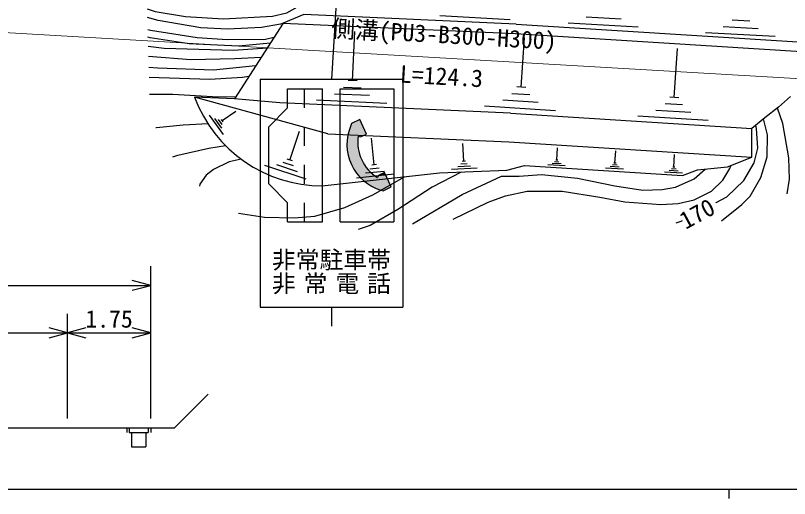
# Model space of a CAD drawing. Units: millimetres, scale not verified, with parts at other scales. Extents: x 0 to 700000, y -47500 to 447500.
# Drawn here: x 293001 to 374371, y 204000 to 254828 of the extents above; entities that cross this region are included whole.
import ezdxf
from ezdxf.enums import TextEntityAlignment as Align

# ---------------------------------------------------------------- set-up
doc = ezdxf.new("R2010")
doc.units = ezdxf.units.MM
doc.header["$LTSCALE"] = 1000
doc.layers.add('作業ﾚｲﾔ1', color=7, linetype='Continuous', lineweight=25)
doc.styles.add('@ＭＳ ゴシック', font='')
doc.styles.add('ＭＳ ゴシック', font='')
doc.styles.get('@ＭＳ ゴシック').set_extended_font_data('@MS Gothic')
doc.styles.get('ＭＳ ゴシック').set_extended_font_data('MS Gothic')

msp = doc.modelspace()

# ---------------------------------------------------------------- hatches: boundary and pattern name
at = {"layer": '作業ﾚｲﾔ1'}
for points in [[(329643, 242220), (329913, 242346), (329203, 243868), (328333, 243462), (328251, 243237), (328217, 243156), (328185, 243075), (328154, 242993), (328124, 242910), (328096, 242827), (328070, 242744), (328045, 242660), (328021, 242575), (327999, 242490), (327978, 242405), (327959, 242320), (327954, 242295)], [(329267, 237763), (330841, 237919), (330809, 237942), (330748, 237987), (330687, 238033), (330627, 238080), (330568, 238128), (330510, 238177), (330453, 238227), (330396, 238278), (330353, 238319), (330298, 238371), (330244, 238425), (330191, 238480), (330139, 238535), (330088, 238592), (330038, 238649), (329989, 238707), (329941, 238766), (329894, 238826), (329848, 238887), (329803, 238948), (329759, 239011), (329717, 239074), (329675, 239137), (329635, 239202), (329596, 239267), (329557, 239333), (329520, 239399), (329484, 239467), (329450, 239534), (329416, 239603), (329384, 239672), (329353, 239741), (329323, 239811), (329294, 239881), (329267, 239952), (329241, 240024), (329216, 240096), (329192, 240168), (329170, 240241), (329149, 240314), (329129, 240387), (329111, 240461), (329093, 240535), (329077, 240610), (329063, 240684), (329049, 240759), (329037, 240835), (329027, 240910), (329017, 240985), (329009, 241061), (329002, 241137), (328997, 241213), (328993, 241289), (328990, 241365), (328989, 241441), (328988, 241517), (328990, 241593), (328992, 241669), (328996, 241745), (329001, 241821), (329008, 241897), (329015, 241972), (329025, 242048), (329035, 242123), (329261, 242041), (329643, 242220), (327954, 242295), (327937, 242210), (327921, 242123), (327906, 242037), (327894, 241950), (327882, 241863), (327873, 241776), (327865, 241689), (327858, 241602), (327853, 241514), (327849, 241427), (327847, 241339), (327846, 241251), (327847, 241164), (327850, 241076), (327854, 240989), (327859, 240901), (327866, 240814), (327875, 240727), (327885, 240639), (327897, 240553), (327910, 240466), (327925, 240380), (327941, 240293), (327958, 240208), (327978, 240122), (327998, 240037), (328020, 239952), (328044, 239868), (328069, 239784), (328096, 239700), (328123, 239617), (328153, 239535), (328184, 239453), (328216, 239371), (328250, 239290), (328285, 239210), (328321, 239130), (328359, 239051), (328399, 238973), (328439, 238895), (328481, 238818), (328525, 238742), (328569, 238667), (328615, 238592), (328662, 238518), (328711, 238446), (328761, 238373), (328812, 238302), (328864, 238232), (328918, 238162), (328972, 238094), (329028, 238026), (329085, 237960), (329143, 237894), (329203, 237830), (329263, 237767)], [(332098, 237661), (331927, 238028), (331127, 237948), (331064, 237773), (331031, 237793), (330967, 237834), (330904, 237876), (330841, 237919), (329267, 237763), (329328, 237701), (329391, 237639), (329455, 237579), (329520, 237520), (329586, 237462), (329652, 237406), (329666, 237394)], [(331413, 236457), (331447, 236444), (332408, 236996), (332098, 237661), (329666, 237394), (329734, 237339), (329803, 237285), (329873, 237232), (329944, 237180), (330016, 237130), (330088, 237081), (330162, 237033), (330236, 236986), (330311, 236941), (330387, 236897), (330463, 236854), (330541, 236813), (330619, 236773), (330697, 236735), (330777, 236697), (330857, 236662), (330937, 236627), (331018, 236594), (331100, 236563), (331182, 236533), (331265, 236504), (331348, 236477)], [(331927, 238028), (331798, 238303), (331146, 237999), (331127, 237948)], [(332508, 236780), (332408, 236996), (331447, 236444), (331638, 236375)]]:
    msp.add_hatch(color=256, dxfattribs=at).paths.add_polyline_path(points)

# ---------------------------------------------------------------- linework, layer by layer
for p, q in [((328837, 290932), (326212, 248121)), ((323312, 254916), (321152, 254012)), ((345628, 253915), (323312, 254916)), ((344999, 254379), (337604, 254787)), ((321152, 254012), (316008, 246058)), ((321152, 254012), (345566, 252917)), ((345628, 253915), (375254, 252051)), ((358460, 253606), (351099, 254012)), ((356660, 254444), (352980, 254647)), ((370187, 254217), (368354, 254318)), ((328441, 247961), (328673, 253135)), ((371063, 253433), (367398, 253635)), ((345566, 252917), (376179, 250991)), ((346173, 247274), (346495, 252486)), ((372855, 252599), (365525, 253003)), ((362260, 246202), (362579, 251360)), ((318712, 248121), (318712, 224121)), ((318712, 248121), (333712, 248121)), ((328903, 247940), (327979, 247981)), ((333712, 248121), (333712, 224121)), ((321609, 245121), (321609, 247121)), ((321609, 247121), (325259, 247121)), ((323388, 245121), (323388, 247121)), ((325259, 233121), (325259, 247121)), ((330223, 246399), (326527, 246565)), ((327129, 247121), (332777, 247121)), ((327129, 233121), (327129, 247121)), ((329332, 247180), (327484, 247263)), ((332777, 247121), (332777, 233121)), ((347058, 246472), (345196, 246587)), ((346638, 247245), (345708, 247303)), ((325844, 242390), (311829, 246229)), ((316008, 246058), (311829, 246229)), ((320777, 245620), (316008, 246058)), ((332038, 245577), (324646, 245908)), ((347942, 245670), (344219, 245900)), ((362720, 246174), (361799, 246231)), ((374465, 246289), (373229, 245164)), ((321609, 245121), (319647, 243121)), ((345038, 244534), (320777, 245620)), ((349758, 244810), (342312, 245270)), ((363135, 245408), (361293, 245522)), ((373229, 245164), (371774, 244054)), ((314855, 242309), (313409, 244348)), ((314743, 243762), (316171, 244775)), ((345038, 244534), (370405, 242937)), ((365808, 243764), (358439, 244219)), ((364011, 244614), (360326, 244842)), ((314697, 242963), (313974, 243983)), ((314720, 243363), (314359, 243873)), ((314834, 243635), (314653, 243890)), ((371774, 244054), (370405, 242937)), ((319647, 237121), (319647, 243121)), ((321836, 239617), (322852, 242656)), ((323388, 241121), (323388, 243121)), ((370424, 239930), (370405, 242937)), ((325844, 242390), (344850, 241539)), ((330712, 239115), (330434, 241907)), ((340135, 239481), (340031, 241355)), ((344850, 241539), (370424, 239930)), ((349916, 239605), (349997, 240895)), ((356015, 239279), (356098, 240593)), ((362213, 238866), (362297, 240204)), ((322234, 239001), (321148, 239364)), ((322108, 239526), (321565, 239707)), ((340485, 239232), (339815, 239195)), ((340302, 239490), (339968, 239472)), ((350353, 239207), (349432, 239265)), ((350135, 239406), (349674, 239435)), ((350031, 239597), (349801, 239612)), ((356132, 239272), (355898, 239287)), ((367868, 238889), (370424, 239930)), ((323572, 237589), (319230, 239040)), ((322631, 238386), (320460, 239111)), ((323388, 237121), (323388, 239121)), ((331788, 238417), (329794, 238218)), ((331250, 238766), (330253, 238667)), ((330961, 239140), (330462, 239090)), ((337577, 238262), (344661, 238545)), ((341518, 238753), (338841, 238604)), ((340834, 238983), (339496, 238909)), ((344661, 238545), (346508, 239030)), ((346508, 239030), (363123, 237985)), ((350802, 238994), (348960, 239110)), ((356918, 238657), (355041, 238775)), ((356461, 238874), (355522, 238933)), ((356238, 239077), (355769, 239106)), ((362666, 238454), (361711, 238514)), ((362439, 238660), (361962, 238690)), ((362332, 238859), (362093, 238874)), ((363123, 237985), (364703, 238587)), ((364703, 238587), (367868, 238889)), ((325257, 236911), (337577, 238262)), ((332825, 238117), (328836, 237720)), ((363132, 238233), (361221, 238353)), ((319647, 237121), (321609, 235121)), ((339004, 233388), (342695, 235188)), ((321609, 233121), (321609, 235121)), ((323388, 233121), (323388, 235121)), ((321609, 233121), (325259, 233121)), ((327129, 233121), (332777, 233121)), ((307213, 212433), (307213, 228433)), ((226963, 226433), (307213, 226433)), ((307213, 226433), (305281, 226951)), ((305281, 225916), (307213, 226433)), ((318712, 224121), (333712, 224121)), ((326212, 224121), (326212, 222121)), ((298463, 212433), (298463, 223433)), ((280963, 221433), (298463, 221433)), ((298463, 221433), (296531, 221951)), ((296531, 220916), (298463, 221433)), ((300395, 221951), (298463, 221433)), ((298463, 221433), (307213, 221433)), ((298463, 221433), (300395, 220916)), ((307213, 221433), (305281, 221951)), ((305281, 220916), (307213, 221433)), ((309713, 211433), (313248, 214969)), ((280963, 211433), (298463, 211433)), ((298463, 211433), (307213, 211433)), ((304713, 211433), (304713, 210933)), ((304963, 211433), (304963, 210933)), ((304963, 210933), (306963, 210933)), ((305213, 210933), (305213, 209433)), ((306713, 210933), (306713, 209433)), ((306963, 211433), (306963, 210933)), ((307213, 211433), (307213, 210933)), ((307213, 211433), (309713, 211433)), ((305213, 209433), (306713, 209433)), ((40000, 205000), (579000, 205000)), ((368000, 205000), (368000, 204000))]:
    msp.add_line(p, q, dxfattribs=at)
at = {"layer": '作業ﾚｲﾔ1', "lineweight": 13}
msp.add_line((276507, 253920), (399286, 246787), dxfattribs=at)
at = {"layer": '作業ﾚｲﾔ1'}
for points in [[(306852, 255525), (307697, 255257), (310861, 254712), (314865, 254464), (320031, 254738), (321532, 255095), (322641, 255733)], [(321186, 254031), (320844, 253904), (318855, 253569), (315304, 253371), (312500, 253528), (308010, 254304), (306877, 254599)], [(320161, 252494), (319291, 252311), (315263, 252276), (312099, 252479), (307198, 253254), (306910, 253330)], [(319789, 251924), (316489, 251609), (311263, 251830), (307162, 252489), (306931, 252538)], [(319447, 251389), (315920, 251148), (308641, 251363), (306956, 251567)], [(318828, 250418), (316069, 250265), (311448, 250170), (306983, 250515)], [(318243, 249514), (313812, 249059), (307965, 249290), (307014, 249352)], [(317516, 248390), (316860, 248290), (313446, 248092), (307041, 248313)], [(316109, 246215), (313697, 246269), (309556, 246516), (307088, 246509)], [(374140, 236045), (374356, 237614), (374298, 239844), (373651, 243474), (373111, 245075)], [(313245, 243411), (310642, 243294), (307808, 243015), (307764, 243005)], [(329035, 242123), (329261, 242041), (329913, 242346), (329203, 243868), (328333, 243462), (328251, 243237)], [(367233, 233231), (369351, 234922), (370230, 235807), (371359, 237776), (372021, 239953), (372046, 242283), (371639, 243943)], [(366644, 235129), (366661, 235138), (367785, 235753), (369560, 237476), (370664, 239339), (371054, 240861), (370913, 242921), (370815, 243271)], [(309544, 239967), (310057, 240138), (313333, 240853), (315065, 241151)], [(316711, 239723), (315482, 239423), (313813, 238630), (313031, 238015), (312382, 237072), (312331, 236853)], [(334743, 232921), (339948, 235982), (344110, 237908), (345954, 237918), (348283, 238089), (352070, 237699), (356018, 236909), (358939, 236458), (360968, 236523), (362375, 236774), (364362, 237627), (365508, 238664)], [(342695, 235188), (344516, 235865), (346796, 236331), (350486, 236353), (354441, 235716), (357043, 235205), (360852, 234933), (362652, 235056), (364349, 235437), (366176, 236349), (367366, 237482), (368103, 238720), (368198, 239023)], [(316453, 234020), (319188, 233595), (322300, 233521), (324478, 233727), (327620, 234607), (330577, 235945), (333911, 237860)], [(339862, 238353), (336821, 236774), (333179, 234410), (330285, 232742), (329035, 232295)], [(331413, 236457), (331638, 236375), (332508, 236780), (331798, 238303), (331146, 237999), (331064, 237773)], [(362468, 233016), (362991, 233185), (363130, 233259)]]:
    msp.add_lwpolyline(points, dxfattribs=at)
for centre, radius, start, end in [((325224, 251196), 14286, 200.34687, 270.13498), ((332867, 241262), 5021, 156.84068, 253.15932), ((333348, 241487), 4360, 171.60151, 238.39849)]:
    msp.add_arc(centre, radius, start, end, dxfattribs=at)

# ---------------------------------------------------------------- texts
at = {"layer": '作業ﾚｲﾔ1', "style": 'ＭＳ ゴシック'}
msp.add_text('側溝(PU3-B300-H300)', height=1833, rotation=356.675, dxfattribs=at).set_placement((337955, 251352), align=Align.BOTTOM_CENTER)
at = {"layer": '作業ﾚｲﾔ1', "style": '@ＭＳ ゴシック'}
msp.add_text('L=124.3', height=1833, rotation=356.675, dxfattribs=at).set_placement((337839, 249355), align=Align.TOP_CENTER)
at = {"layer": '作業ﾚｲﾔ1', "style": 'ＭＳ ゴシック'}
msp.add_text('170', height=1833, rotation=28.404, dxfattribs=at).set_placement((364657, 233974), align=Align.MIDDLE_CENTER)
for s, p in [('非常駐車帯', (326212, 229121)), ('非', (321212, 226621)), ('常', (324546, 226621)), ('電', (327879, 226621)), ('話', (331212, 226621))]:
    msp.add_text(s, height=1833, dxfattribs=at).set_placement(p, align=Align.MIDDLE_CENTER)
msp.add_text('1.75', height=1833, dxfattribs=at).set_placement((302838, 221433), align=Align.BOTTOM_CENTER)

doc.saveas('drawing.dxf')
